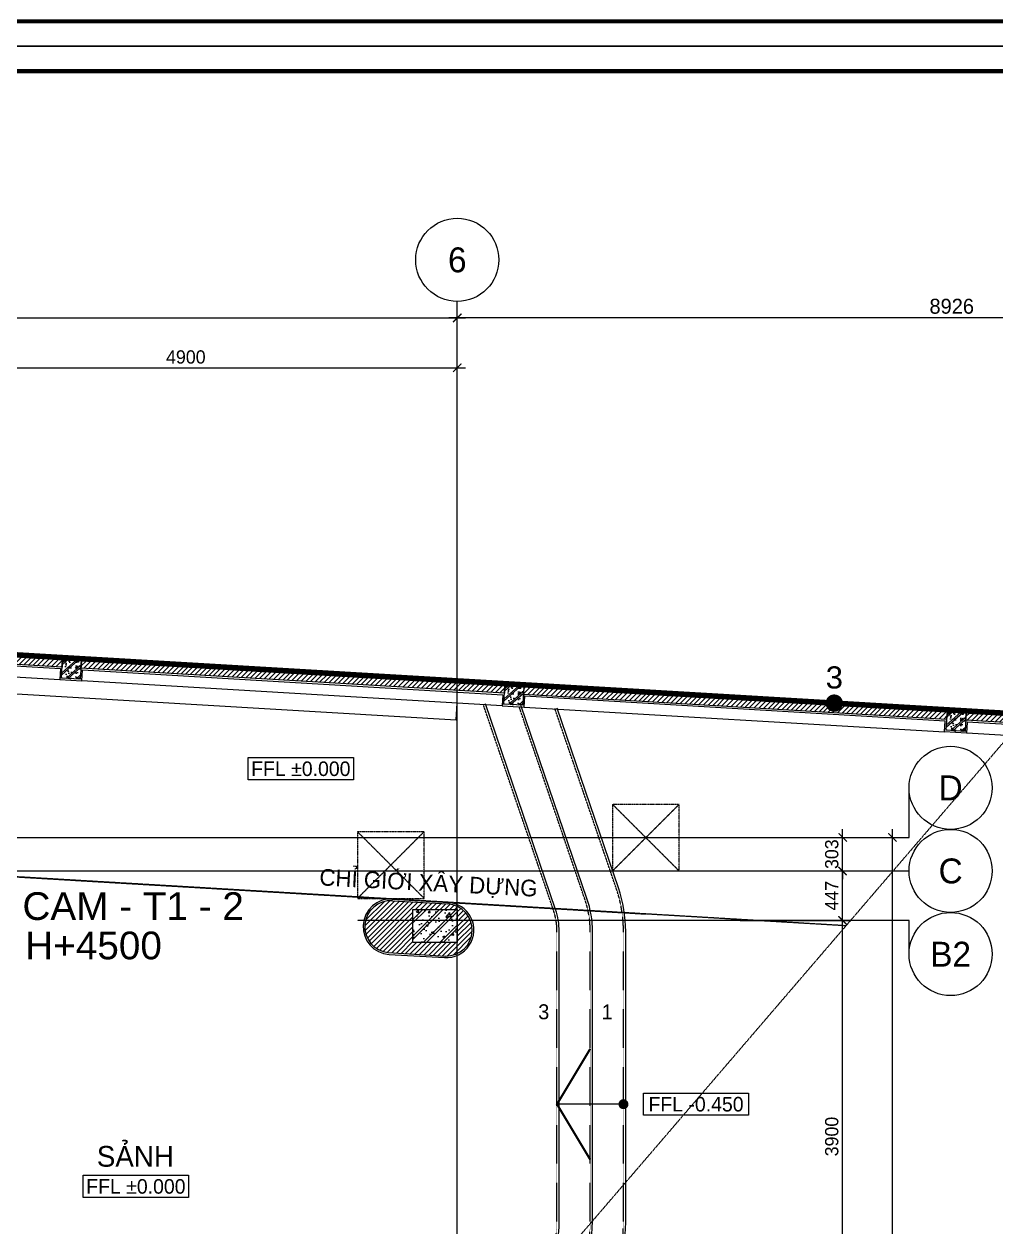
# Model space of a CAD drawing. Header units: inches. Extents: x 1721084 to 1854744, y 225101 to 488646.
# Drawn here: x 1792340 to 1801112, y 371945 to 382802 of the extents above; entities that cross this region are included whole.
import ezdxf
from ezdxf.enums import TextEntityAlignment as Align
from ezdxf.xclip import XClip

# ---------------------------------------------------------------- set-up
doc = ezdxf.new("R2010")
doc.units = ezdxf.units.IN
doc.header["$MEASUREMENT"] = 0
doc.header["$XCLIPFRAME"] = 0
doc.set_wipeout_variables(frame=1)
for name, pattern in [('X-PL-GF$0$X-GRID-T1$0$CENTER2', [1.125, 0.75, -0.125, 0.125, -0.125]), ('X-PL-GF$0$X-PL-GF$0$DASHDOTX2', [2, 1, -0.5, 0, -0.5]), ('X-PL-GF$0$X-PL-GF$0$DASHED', [0.75, 0.5, -0.25]), ('X-PL-GF$0$X-PL-GF$0$DASHEDX2', [1.5, 1, -0.5]), ('X-PL-GF$0$X-PL-GF$0$HIDDEN2', [0.1875, 0.125, -0.0625])]:
    doc.linetypes.add(name, pattern=pattern)
for name, color, linetype in [('A-ANNO-DIM 100', 252, 'Continuous'), ('TexPCC', 142, 'Continuous'), ('X-PL-GF$0$A-ANNO-NOTE-ENG', 250, 'Continuous'), ('X-PL-GF$0$X-GRID-T1$0$A-ANNO-DIM 75', 2, 'Continuous'), ('X-PL-GF$0$X-GRID-T1$0$A-GRID', 9, 'X-PL-GF$0$X-GRID-T1$0$CENTER2'), ('X-PL-GF$0$X-GRID-T1$0$A-GRID-SYMB', 5, 'Continuous'), ('X-PL-GF$0$X-PL-GF$0$A-ANNO-MARK', 250, 'Continuous'), ('X-PL-GF$0$X-PL-GF$0$A-ANNO-RNAM', 250, 'Continuous'), ('X-PL-GF$0$X-PL-GF$0$A-FLOR', 250, 'Continuous'), ('X-PL-GF$0$X-PL-GF$0$A-FLOR-ABOV', 250, 'X-PL-GF$0$X-PL-GF$0$HIDDEN2'), ('X-PL-GF$0$X-PL-GF$0$A-FLOR-COLS-CONC', 250, 'Continuous'), ('X-PL-GF$0$X-PL-GF$0$A-FLOR-PATT', 250, 'Continuous'), ('X-PL-GF$0$X-PL-GF$0$A-FLOR-STRS', 250, 'Continuous'), ('X-PL-GF$0$X-PL-GF$0$A-FLOR-STRS-NOTE', 250, 'Continuous'), ('X-PL-GF$0$X-PL-GF$0$A-FLOR-WALL', 250, 'Continuous'), ('X-PL-GF$0$X-PL-GF$0$A-FLOR-WALL-FNSH', 250, 'Continuous'), ('X-PL-GF$0$X-PL-GF$0$A-FLOR-WALL-PATT', 250, 'Continuous'), ('X-PL-GF$0$X-PL-GF$0$A-SECT-MED', 250, 'Continuous'), ('X-PL-GF$0$X-PL-GF$0$A-SECT-PATT', 250, 'Continuous'), ('X-PL-GF$0$X-PL-GF$0$A-XREF', 250, 'Continuous'), ('X-PL-GF$0$X-PL-GF$0$B-RanhHienTrang', 250, 'Continuous'), ('X-PL-GF$0$X-PL-GF$0$CGXD', 250, 'Continuous'), ('X-PL-GF$0$X-PL-GF$0$I-ANNO-LEVL-PLAN', 250, 'Continuous'), ('X-PL-GF$0$XREF2$0$A-FLOR-COLS-CONC', 250, 'Continuous'), ('X-PL-GF$0$XREF2$0$A-FLOR-PATT', 250, 'Continuous')]:
    doc.layers.add(name, color=color, linetype=linetype)
doc.layers.add('X-PL-GF$0$X-PL-GF$0$B-SoHieuDiem', color=250, linetype='Continuous', plot=False)
doc.layers.add('X-PL-GF$0$X-PL-GF$0$B-SoHieuDiem1', color=250, linetype='Continuous', plot=False)
doc.styles.add('ARIAL', font='arial.ttf')
doc.styles.add('X-PL-GF$0$HDUNGARC', font='vn_vni.shx')
doc.styles.add('X-PL-GF$0$X-GRID-T1$0$HDUNGARC', font='vn_vni.shx')
doc.styles.add('X-PL-GF$0$X-GRID-T1$0$SYMBTEXT', font='VAVON_.TTF')
doc.styles.add('X-PL-GF$0$X-PL-GF$0$HDUNGARC', font='vn_vni.shx')
doc.styles.add('X-PL-GF$0$X-PL-GF$0$SYMBTEXT', font='VAVON_.TTF')
doc.styles.add('X-PL-GF$0$X-PL-GF$0$VHELVEB', font='VHELVEB0.TTF')
doc.dimstyles.new('X-PL-GF$0$X-GRID-T1$0$DIM-75', dxfattribs={"dimscale": 75, "dimtxt": 1.6, "dimasz": 1, "dimexe": 1, "dimexo": 1, "dimgap": 0.5, "dimtad": 1, "dimdec": 0, "dimzin": 0, "dimdsep": 46, "dimtxsty": 'X-PL-GF$0$X-GRID-T1$0$HDUNGARC', "dimblk": 'X-PL-GF$0$X-GRID-T1$0$_ArchTick', "dimcen": 2, "dimdle": 1, "dimclrd": 256, "dimclre": 9, "dimclrt": 3, "dimadec": 0, "dimazin": 0, "dimtfac": 1, "dimtdec": 0, "dimtix": 1, "dimtmove": 2, "dimatfit": 2, "dimfxl": 1, "dimtolj": 1, "dimtzin": 0, "dimarcsym": 2})
doc.dimstyles.new('X-PL-GF$0$X-PL-GF$0$DIM-75', dxfattribs={"dimscale": 75, "dimtxt": 1.8, "dimasz": 1, "dimexe": 1, "dimexo": 1, "dimgap": 0.5, "dimtad": 1, "dimdec": 0, "dimzin": 0, "dimdsep": 46, "dimtxsty": 'X-PL-GF$0$X-PL-GF$0$HDUNGARC', "dimblk": 'X-PL-GF$0$X-PL-GF$0$_ArchTick', "dimcen": 2, "dimdle": 1, "dimclrd": 256, "dimclre": 9, "dimclrt": 3, "dimadec": 0, "dimazin": 0, "dimtfac": 1, "dimtdec": 0, "dimtix": 1, "dimtmove": 2, "dimatfit": 2, "dimfxl": 1, "dimtolj": 1, "dimtzin": 0, "dimarcsym": 2})
pattern_1 = [(45, (0, 0), (-22.09708691207961, 22.09708691207961), [])]

# ---------------------------------------------------------------- blocks, each defined once
blk = doc.blocks.new('X-PL-GF$0$XREF2')
at = {"layer": 'X-PL-GF$0$XREF2$0$A-FLOR-PATT'}
h = blk.add_hatch(dxfattribs=at)
h.set_pattern_fill('!BTCT', color=256, scale=25, pattern_type=2)
h.set_pattern_definition([(50, (0, 0), (179.3150456501883, -15.68803374564877), [18.75, -206.25]), (355, (0, 0), (-34.68783340325, 188.0480334250029), [15, -165]), (100.4514, (14.94292, -1.307334999999999), (144.6273454285054, 172.3598855152384), [15.9350475, -175.285528]), (46.18420000000002, (0, 50), (266.8102621564111, -41.37975358225452), [28.125, -309.375]), (96.6356, (22.23418625, 46.55167324999999), (233.6656763871758, 243.5294677251104), [23.902572, -262.92825]), (351.1842000000001, (0, 50), (233.6654862834068, 243.5296502313311), [22.5, -247.5]), (21, (25, 37.5), (149.2267630296154, -100.6547226663347), [18.75, -206.25]), (326, (25, 37.5), (60.82883298039543, 181.2875112617133), [15, -165]), (71.45140000000002, (37.43555825, 29.1120985), (210.0556571453725, 80.6326241774881), [15.9350475, -175.285528]), (37.50000000000001, (0, 0), (3.039963829322667, 83.22346345782788), [0, -163, 0, -167.5, 0, -165.625]), (7.499999999999999, (0, 0), (65.76738436053715, 98.60292797059006), [0, -95.5, 0, -159.25, 0, -63.125]), (327.5, (-55.75, 0), (133.4556090431022, -5.638717933594937), [0, -62.5, 0, -195, 0, -258.75]), (317.5, (-80.75000000000001, 0), (145.7965423355966, 25.02624558307943), [0, -81.25, 0, -129.5, 0, -183.75]), (45, (0, 0), (-75.13009550107068, 75.13009550107068), []), (45, (0, 30.625), (-75.13009550107068, 75.13009550107068), [])])
h.paths.add_polyline_path([(25200.00000005004, 10300.00000009313), (25200.00000005004, 10000.00000009313), (25600.00000005004, 10000.00000009313), (25600.00000005004, 10300.00000009313)])
at = {"layer": 'X-PL-GF$0$XREF2$0$A-FLOR-COLS-CONC'}
blk.add_lwpolyline([(25600.00000005004, 10000.00000009313), (25200.00000005004, 10000.00000009313), (25200.00000005004, 10300.00000009313), (25600.00000005004, 10300.00000009313)], close=True, dxfattribs=at)
blk = doc.blocks.new('X-PL-GF$0$X-GRID-T1$0$SYMB-GRID')
blk.add_circle((0, 0), 5)
at = {"color": 2, "style": 'X-PL-GF$0$X-GRID-T1$0$SYMBTEXT', "flags": 4}
blk.add_attdef('NUM', text='', height=3, dxfattribs=at).set_placement((0, 0), align=Align.MIDDLE)
blk = doc.blocks.new('X-PL-GF$0$X-GRID-T1$0$_ArchTick')
at = {"color": 0, "linetype": 'ByBlock', "const_width": 0.15}
blk.add_lwpolyline([(-0.5000000000000018, -0.4822552045807244), (0.5, 0.5177447954192829)], dxfattribs=at)
blk = doc.blocks.new('*D261')
at = {"layer": 'Defpoints', "color": 0, "transparency": 16777216}
for p in [(28077.78230564294, 10950.0000000002), (29527.78230564301, 10950.00000000021), (28077.78230564294, -999.9999999998512)]:
    blk.add_point(p, dxfattribs=at)
at = {"layer": 'X-PL-GF$0$X-GRID-T1$0$A-ANNO-DIM 75', "lineweight": -2, "transparency": 16777216}
blk.add_line((29527.78230564301, -1074.999999999851), (29527.78230564301, 11025.0000000002), dxfattribs=at)
at = {"layer": 'X-PL-GF$0$X-GRID-T1$0$A-ANNO-DIM 75', "color": 9, "lineweight": -2, "transparency": 16777216}
for p, q in [((28152.78230564294, 10950.0000000002), (29602.78230564302, 10950.00000000021)), ((28152.78230564294, -999.9999999998512), (29602.78230564302, -999.9999999998512))]:
    blk.add_line(p, q, dxfattribs=at)
at = {"layer": 'X-PL-GF$0$X-GRID-T1$0$A-ANNO-DIM 75', "lineweight": -2, "transparency": 16777216, "xscale": 75, "yscale": 75, "zscale": 75}
for p, rotation in [((29527.78230564301, 10950.00000000021), 90), ((29527.78230564301, -999.9999999998512), 270)]:
    blk.add_blockref('X-PL-GF$0$X-GRID-T1$0$_ArchTick', p, dxfattribs=dict(at, rotation=rotation))
at = {"layer": 'X-PL-GF$0$X-GRID-T1$0$A-ANNO-DIM 75', "color": 3, "transparency": 16777216, "insert": (29430.282305643, 4975.000000000168), "char_height": 120, "attachment_point": 5, "rotation": 90, "style": 'X-PL-GF$0$X-GRID-T1$0$HDUNGARC'}
blk.add_mtext('\\A1;11950', dxfattribs=at)
blk = doc.blocks.new('*D262')
at = {"layer": 'Defpoints', "color": 0, "transparency": 16777216}
for p in [(28077.78230564294, 10200.00000020539), (29077.78230564294, 10200.00000020539), (28077.78230564294, 6300.000000093785)]:
    blk.add_point(p, dxfattribs=at)
at = {"layer": 'X-PL-GF$0$X-GRID-T1$0$A-ANNO-DIM 75', "lineweight": -2, "transparency": 16777216}
blk.add_line((29077.78230564295, 6225.000000093785), (29077.78230564294, 10275.00000020539), dxfattribs=at)
at = {"layer": 'X-PL-GF$0$X-GRID-T1$0$A-ANNO-DIM 75', "color": 9, "lineweight": -2, "transparency": 16777216}
for p, q in [((28152.78230564294, 10200.00000020539), (29152.78230564294, 10200.00000020539)), ((28152.78230564294, 6300.000000093785), (29152.78230564295, 6300.000000093785))]:
    blk.add_line(p, q, dxfattribs=at)
at = {"layer": 'X-PL-GF$0$X-GRID-T1$0$A-ANNO-DIM 75', "lineweight": -2, "transparency": 16777216, "xscale": 75, "yscale": 75, "zscale": 75}
for p, rotation in [((29077.78230564294, 10200.00000020539), 90), ((29077.78230564295, 6300.000000093785), 270)]:
    blk.add_blockref('X-PL-GF$0$X-GRID-T1$0$_ArchTick', p, dxfattribs=dict(at, rotation=rotation))
at = {"layer": 'X-PL-GF$0$X-GRID-T1$0$A-ANNO-DIM 75', "color": 3, "transparency": 16777216, "insert": (28980.28230564294, 8250.00000014958), "char_height": 120, "attachment_point": 5, "rotation": 90, "style": 'X-PL-GF$0$X-GRID-T1$0$HDUNGARC'}
blk.add_mtext('\\A1;3900', dxfattribs=at)
blk = doc.blocks.new('*D272')
at = {"layer": 'Defpoints', "color": 0, "transparency": 16777216}
for p in [(25599.99999999993, 15188.19757388748), (20699.99999999995, 14738.19757388748), (25599.99999999993, 14738.19757388748)]:
    blk.add_point(p, dxfattribs=at)
at = {"layer": 'X-PL-GF$0$X-GRID-T1$0$A-ANNO-DIM 75', "color": 9, "lineweight": -2, "transparency": 16777216}
for p, q in [((20699.99999999995, 14813.19757388748), (20699.99999999995, 15263.19757388748)), ((25599.99999999993, 14813.19757388748), (25599.99999999993, 15263.19757388748))]:
    blk.add_line(p, q, dxfattribs=at)
at = {"layer": 'X-PL-GF$0$X-GRID-T1$0$A-ANNO-DIM 75', "lineweight": -2, "transparency": 16777216}
blk.add_line((20624.99999999996, 15188.19757388748), (25674.99999999994, 15188.19757388748), dxfattribs=at)
at = {"layer": 'X-PL-GF$0$X-GRID-T1$0$A-ANNO-DIM 75', "lineweight": -2, "transparency": 16777216, "xscale": 75, "yscale": 75, "zscale": 75, "rotation": 180}
blk.add_blockref('X-PL-GF$0$X-GRID-T1$0$_ArchTick', (20699.99999999995, 15188.19757388748), dxfattribs=at)
at = {"layer": 'X-PL-GF$0$X-GRID-T1$0$A-ANNO-DIM 75', "lineweight": -2, "transparency": 16777216, "xscale": 75, "yscale": 75, "zscale": 75}
blk.add_blockref('X-PL-GF$0$X-GRID-T1$0$_ArchTick', (25599.99999999993, 15188.19757388748), dxfattribs=at)
at = {"layer": 'X-PL-GF$0$X-GRID-T1$0$A-ANNO-DIM 75', "color": 3, "transparency": 16777216, "insert": (23149.99999999994, 15285.69757388748), "char_height": 120, "attachment_point": 5, "style": 'X-PL-GF$0$X-GRID-T1$0$HDUNGARC'}
blk.add_mtext('\\A1;4900', dxfattribs=at)
blk = doc.blocks.new('*D273')
at = {"layer": 'Defpoints', "color": 0, "transparency": 16777216}
for p in [(25599.99999999993, 15638.19757388748), (5.2847e-12, 14738.19757388748), (25599.99999999993, 14738.19757388748)]:
    blk.add_point(p, dxfattribs=at)
at = {"layer": 'X-PL-GF$0$X-GRID-T1$0$A-ANNO-DIM 75', "lineweight": -2, "transparency": 16777216}
blk.add_line((-74.99999999999466, 15638.19757388748), (25674.99999999994, 15638.19757388748), dxfattribs=at)
at = {"layer": 'X-PL-GF$0$X-GRID-T1$0$A-ANNO-DIM 75', "color": 9, "lineweight": -2, "transparency": 16777216}
for p, q in [((5.2893e-12, 14813.19757388748), (5.3444e-12, 15713.19757388748)), ((25599.99999999993, 14813.19757388748), (25599.99999999993, 15713.19757388748))]:
    blk.add_line(p, q, dxfattribs=at)
at = {"layer": 'X-PL-GF$0$X-GRID-T1$0$A-ANNO-DIM 75', "lineweight": -2, "transparency": 16777216, "xscale": 75, "yscale": 75, "zscale": 75, "rotation": 180}
blk.add_blockref('X-PL-GF$0$X-GRID-T1$0$_ArchTick', (5.3398e-12, 15638.19757388748), dxfattribs=at)
at = {"layer": 'X-PL-GF$0$X-GRID-T1$0$A-ANNO-DIM 75', "lineweight": -2, "transparency": 16777216, "xscale": 75, "yscale": 75, "zscale": 75}
blk.add_blockref('X-PL-GF$0$X-GRID-T1$0$_ArchTick', (25599.99999999993, 15638.19757388748), dxfattribs=at)
at = {"layer": 'X-PL-GF$0$X-GRID-T1$0$A-ANNO-DIM 75', "color": 3, "transparency": 16777216, "insert": (12799.99999999997, 15735.69757388748), "char_height": 120, "attachment_point": 5, "style": 'X-PL-GF$0$X-GRID-T1$0$HDUNGARC'}
blk.add_mtext('\\A1;25600', dxfattribs=at)
blk = doc.blocks.new('*D281')
at = {"layer": 'Defpoints', "color": 0, "transparency": 16777216}
for p in [(28077.78230564294, 10647.46210714365), (29077.78230564297, 10647.46210714365), (28077.78230564294, 10200.00000020539)]:
    blk.add_point(p, dxfattribs=at)
at = {"layer": 'X-PL-GF$0$X-GRID-T1$0$A-ANNO-DIM 75', "color": 9, "lineweight": -2, "transparency": 16777216}
for p, q in [((28152.78230564294, 10647.46210714365), (29152.78230564297, 10647.46210714365)), ((28152.78230564294, 10200.00000020539), (29152.78230564297, 10200.00000020539))]:
    blk.add_line(p, q, dxfattribs=at)
at = {"layer": 'X-PL-GF$0$X-GRID-T1$0$A-ANNO-DIM 75', "lineweight": -2, "transparency": 16777216}
blk.add_line((29077.78230564297, 10125.00000020539), (29077.78230564297, 10722.46210714365), dxfattribs=at)
at = {"layer": 'X-PL-GF$0$X-GRID-T1$0$A-ANNO-DIM 75', "lineweight": -2, "transparency": 16777216, "xscale": 75, "yscale": 75, "zscale": 75}
for p, rotation in [((29077.78230564297, 10647.46210714365), 90), ((29077.78230564297, 10200.00000020539), 270)]:
    blk.add_blockref('X-PL-GF$0$X-GRID-T1$0$_ArchTick', p, dxfattribs=dict(at, rotation=rotation))
at = {"layer": 'X-PL-GF$0$X-GRID-T1$0$A-ANNO-DIM 75', "color": 3, "transparency": 16777216, "insert": (28980.28230564296, 10423.73105367451), "char_height": 120, "attachment_point": 5, "rotation": 90, "style": 'X-PL-GF$0$X-GRID-T1$0$HDUNGARC'}
blk.add_mtext('\\A1;447', dxfattribs=at)
blk = doc.blocks.new('*D275')
at = {"layer": 'Defpoints', "color": 0, "transparency": 16777216}
for p in [(28077.78230564294, 10950.00000000021), (29077.78230564294, 10950.00000000021), (28077.78230564294, 10647.46210714365)]:
    blk.add_point(p, dxfattribs=at)
at = {"layer": 'X-PL-GF$0$X-GRID-T1$0$A-ANNO-DIM 75', "lineweight": -2, "transparency": 16777216}
for p, q in [((29077.78230564294, 10950.00000000021), (29077.78230564294, 11025.00000000021)), ((29077.78230564294, 10647.46210714365), (29077.78230564294, 10950.00000000021)), ((29077.78230564294, 10647.46210714365), (29077.78230564294, 10572.46210714365))]:
    blk.add_line(p, q, dxfattribs=at)
at = {"layer": 'X-PL-GF$0$X-GRID-T1$0$A-ANNO-DIM 75', "color": 9, "lineweight": -2, "transparency": 16777216}
for p, q in [((28152.78230564294, 10950.00000000021), (29152.78230564294, 10950.00000000021)), ((28152.78230564294, 10647.46210714365), (29152.78230564294, 10647.46210714365))]:
    blk.add_line(p, q, dxfattribs=at)
at = {"layer": 'X-PL-GF$0$X-GRID-T1$0$A-ANNO-DIM 75', "lineweight": -2, "transparency": 16777216, "xscale": 75, "yscale": 75, "zscale": 75}
for p, rotation in [((29077.78230564294, 10950.00000000021), 270), ((29077.78230564294, 10647.46210714365), 90)]:
    blk.add_blockref('X-PL-GF$0$X-GRID-T1$0$_ArchTick', p, dxfattribs=dict(at, rotation=rotation))
at = {"layer": 'X-PL-GF$0$X-GRID-T1$0$A-ANNO-DIM 75', "color": 3, "transparency": 16777216, "insert": (28980.28230564294, 10798.73105357192), "char_height": 120, "attachment_point": 5, "rotation": 90, "style": 'X-PL-GF$0$X-GRID-T1$0$HDUNGARC'}
blk.add_mtext('\\A1;303', dxfattribs=at)
blk = doc.blocks.new('X-PL-GF$0$X-PL-GF$0$RANH DAT')
at = {"color": 20, "linetype": 'X-PL-GF$0$X-PL-GF$0$DASHDOTX2', "ltscale": 4, "const_width": 50}
blk.add_lwpolyline([(-11627.29456309721, -102.3376698006832), (-11627.29456309721, -102.3376698006832), (-2.910383e-10, 1.164153e-10), (992.3107898987656, 14373.5282487044), (-5110.730678946215, 14733.68764396724), (-10633.96828031746, 15059.63101499682), (-41580.12939057983, 16885.85990410079), (-41827.60296804322, -102.3376699942382), (-17866.78343735436, -102.337669765111), (-11627.29456321617, -102.3376697921485)], dxfattribs=at)
at = {"layer": 'X-PL-GF$0$X-PL-GF$0$B-SoHieuDiem1', "const_width": 78.39999999999998}
blk.add_lwpolyline([(-10673.06734393495, 15062.44228224666, 1), (-10594.86921669998, 15056.81974774697, 1)], format="xyb", close=True, dxfattribs=at)
at = {"layer": 'X-PL-GF$0$X-PL-GF$0$B-SoHieuDiem', "style": 'X-PL-GF$0$X-PL-GF$0$VHELVEB'}
blk.add_text('3', height=200, dxfattribs=at).set_placement((-10710.89025359418, 15191.55724916186))
blk = doc.blocks.new('X-PL-GF$0$X-PL-GF$0$IDEN-ELEV-PLAN')
blk.add_wipeout([(-6.333333333333286, -1.3333333333339823), (-6.333333333333286, 1.333333333332675), (6.333333333333385, 1.3333333333336412), (6.333333333333385, -1.3333333333330302)])
blk.add_lwpolyline([(-6.333333333333285, -1.333333333333981), (-6.333333333333285, 1.333333333332682), (6.33333333333337, 1.333333333333668), (6.33333333333337, -1.333333333333014)], close=True)
at = {"color": 2, "style": 'X-PL-GF$0$X-PL-GF$0$SYMBTEXT'}
blk.add_attdef('EL0.000', text='', height=1.999999999999999, dxfattribs=at).set_placement((2.84e-14, -1.066e-13), align=Align.MIDDLE)
blk = doc.blocks.new('X-PL-GF$0$X-PL-GF$0$_ArchTick')
at = {"color": 0, "linetype": 'ByBlock', "const_width": 0.15}
blk.add_lwpolyline([(-0.5000000000000018, -0.4822552045807244), (0.5, 0.5177447954192829)], dxfattribs=at)
blk = doc.blocks.new('*D696')
at = {"layer": 'Defpoints', "color": 0, "transparency": 16777216}
for p in [(25599.99999999993, 15638.19757388748), (25599.99999999993, 13988.19757388748), (34525.59572899737, 13988.19757388748)]:
    blk.add_point(p, dxfattribs=at)
at = {"layer": 'X-PL-GF$0$X-PL-GF$0$A-ANNO-MARK', "lineweight": -2, "transparency": 16777216}
blk.add_line((34600.59572899737, 15638.19757388748), (25524.99999999993, 15638.19757388748), dxfattribs=at)
at = {"layer": 'X-PL-GF$0$X-PL-GF$0$A-ANNO-MARK', "color": 9, "lineweight": -2, "transparency": 16777216}
for p, q in [((25599.99999999993, 14063.19757388748), (25599.99999999993, 15713.19757388748)), ((34525.59572899737, 14063.19757388748), (34525.59572899737, 15713.19757388748))]:
    blk.add_line(p, q, dxfattribs=at)
at = {"layer": 'X-PL-GF$0$X-PL-GF$0$A-ANNO-MARK', "lineweight": -2, "transparency": 16777216, "xscale": 75, "yscale": 75, "zscale": 75, "rotation": 180}
blk.add_blockref('X-PL-GF$0$X-PL-GF$0$_ArchTick', (25599.99999999993, 15638.19757388748), dxfattribs=at)
at = {"layer": 'X-PL-GF$0$X-PL-GF$0$A-ANNO-MARK', "lineweight": -2, "transparency": 16777216, "xscale": 75, "yscale": 75, "zscale": 75}
blk.add_blockref('X-PL-GF$0$X-PL-GF$0$_ArchTick', (34525.59572899737, 15638.19757388748), dxfattribs=at)
at = {"layer": 'X-PL-GF$0$X-PL-GF$0$A-ANNO-MARK', "color": 3, "transparency": 16777216, "insert": (30062.79786449865, 15743.19757388748), "char_height": 135, "attachment_point": 5, "style": 'X-PL-GF$0$X-PL-GF$0$HDUNGARC'}
blk.add_mtext('\\A1;8926', dxfattribs=at)
blk = doc.blocks.new('X-PL-GF$0$X-PL-GF$0$lo tham')
at = {"color": 0, "linetype": 'ByBlock', "ltscale": 5}
blk.add_lwpolyline([(-300, 300), (-300, -300), (300, -300), (300, 300)], close=True, dxfattribs=at)
for points in [[(-300, 300), (300, -300)], [(300, 300), (-300, -300)]]:
    blk.add_lwpolyline(points, dxfattribs=at)
blk = doc.blocks.new('I.A.M TITLEBLOCK - A2 -H')
at = {"const_width": 0.5}
blk.add_lwpolyline([(5, 2.999999999999972), (591.9999999999998, 2.999999999999886), (589.9999999999998, 417), (5, 417.0000000000002)], close=True, dxfattribs=at)
at = {"layer": 'Defpoints'}
blk.add_lwpolyline([(0, 420), (593.9999999999998, 420), (593.9999999999998, 0), (0, 0)], close=True, dxfattribs=at)
blk = doc.blocks.new('X-PL-GF$0$X-GRID-T1')
at = {"layer": 'X-PL-GF$0$X-GRID-T1$0$A-GRID', "ltscale": 8}
blk.add_line((25599.99999999996, -4800.000000207383), (25599.99999999993, 15788.19757388745), dxfattribs=at)
for points in [[(4.5541e-12, 11870.00821583272), (27299.99999999995, 10258.95059563551)], [(9937.806354413664, 10950.00000000012), (9937.806354413664, 10950.00000000012), (29677.78230564007, 10950.00000000021), (29677.78230564663, 11397.46210717754)], [(19500.00000000011, 10647.46210714397), (29677.78230561268, 10647.4621071436)], [(29677.78230561269, 9897.462107143587), (29677.78230561268, 10200.00000020542), (24700.00000005009, 10200.00000020529)]]:
    blk.add_lwpolyline(points, dxfattribs=at)
at = {"layer": 'X-PL-GF$0$X-GRID-T1$0$A-GRID-SYMB'}
ref = blk.add_blockref('X-PL-GF$0$X-GRID-T1$0$SYMB-GRID', (25599.99999999993, 16163.19757388746), dxfattribs=dict(at, xscale=75, yscale=75, zscale=75))
ref.add_attrib('NUM', '6', dxfattribs={"layer": '0', "color": 2, "height": 224.9999999999999, "style": 'X-PL-GF$0$X-GRID-T1$0$SYMBTEXT'}).set_placement((25599.99999999993, 16163.19757388746), align=Align.MIDDLE)
ref = blk.add_blockref('X-PL-GF$0$X-GRID-T1$0$SYMB-GRID', (30052.78230564663, 11397.4621071436), dxfattribs=dict(at, xscale=75, yscale=75, zscale=75))
ref.add_attrib('NUM', 'D', dxfattribs={"layer": '0', "color": 2, "height": 224.9999999999999, "style": 'X-PL-GF$0$X-GRID-T1$0$SYMBTEXT'}).set_placement((30052.78230564663, 11397.4621071436), align=Align.MIDDLE)
ref = blk.add_blockref('X-PL-GF$0$X-GRID-T1$0$SYMB-GRID', (30052.78230561269, 10647.4621071436), dxfattribs=dict(at, xscale=75, yscale=75, zscale=75))
ref.add_attrib('NUM', 'C', dxfattribs={"layer": '0', "color": 2, "height": 224.9999999999999, "style": 'X-PL-GF$0$X-GRID-T1$0$SYMBTEXT'}).set_placement((30052.78230561269, 10647.4621071436), align=Align.MIDDLE)
ref = blk.add_blockref('X-PL-GF$0$X-GRID-T1$0$SYMB-GRID', (30052.78230561269, 9897.4621071436), dxfattribs=dict(at, xscale=75, yscale=75, zscale=75))
ref.add_attrib('NUM', 'B2', dxfattribs={"layer": '0', "color": 2, "height": 224.9999999999999, "style": 'X-PL-GF$0$X-GRID-T1$0$SYMBTEXT'}).set_placement((30052.78230561269, 9897.4621071436), align=Align.MIDDLE)
at = {"layer": 'X-PL-GF$0$X-GRID-T1$0$A-ANNO-DIM 75'}
for base, p1, picture, middle in [((25599.99999999993, 15638.19757388748), (5.2847e-12, 14738.19757388748), '*D273', (12799.99999999997, 15735.69757388748)), ((25599.99999999993, 15188.19757388748), (20699.99999999995, 14738.19757388748), '*D272', (23149.99999999994, 15285.69757388748))]:
    dim = blk.add_linear_dim(base=base, p1=p1, p2=(25599.99999999993, 14738.19757388748), dimstyle='X-PL-GF$0$X-GRID-T1$0$DIM-75', dxfattribs=at)
    dim.commit()
    dim.dimension.update_dxf_attribs({"geometry": picture, "text_midpoint": middle})
for base, p1, p2, picture, middle in [((29527.78230564301, 10950.00000000021), (28077.78230564293, -999.9999999998507), (28077.78230564293, 10950.0000000002), '*D261', (29430.282305643, 4975.000000000168)), ((29077.78230564294, 10950.00000000021), (28077.78230564293, 10647.46210714365), (28077.78230564293, 10950.0000000002), '*D275', (28980.28230564294, 10798.73105357192)), ((29077.78230564297, 10647.46210714365), (28077.78230564293, 10200.00000020539), (28077.78230564293, 10647.46210714365), '*D281', (28980.28230564296, 10423.73105367451)), ((29077.78230564294, 10200.00000020539), (28077.78230564293, 6300.000000093779), (28077.78230564293, 10200.00000020539), '*D262', (28980.28230564294, 8250.00000014958))]:
    dim = blk.add_linear_dim(base=base, p1=p1, p2=p2, angle=90, dimstyle='X-PL-GF$0$X-GRID-T1$0$DIM-75', dxfattribs=at)
    dim.commit()
    dim.dimension.update_dxf_attribs({"geometry": picture, "text_midpoint": middle})
blk = doc.blocks.new('X-PL-GF')
at = {"layer": 'X-PL-GF$0$X-PL-GF$0$A-FLOR-PATT'}
h = blk.add_hatch(dxfattribs=at)
h.set_pattern_fill('ANSI31', color=250, scale=250)
h.set_pattern_definition(pattern_1)
h.paths.add_polyline_path([(22038.51540529888, 12557.90053305136), (22034.3916626449, 12488.02210471814), (18210.19640439966, 12713.69972053781), (18214.32014705371, 12783.57814887233)])
h = blk.add_hatch(dxfattribs=at)
h.set_pattern_fill('ANSI31', color=250, scale=250)
h.set_pattern_definition(pattern_1)
h.paths.add_polyline_path([(22206.52622967192, 12547.98569353188), (22202.40248701793, 12478.10726519865), (26026.59774526297, 12252.42964937554), (26030.72148791703, 12322.30807771006)])
h = blk.add_hatch(dxfattribs=at)
h.set_pattern_fill('ANSI31', color=250, scale=250)
h.set_pattern_definition(pattern_1)
h.paths.add_polyline_path([(30024.62150068925, 12086.61565830053), (30020.49775803528, 12016.7372299673), (26196.30249979004, 12242.41484578709), (26200.4262424441, 12312.29327412161)])
h = blk.add_hatch(dxfattribs=at)
h.set_pattern_fill('ANSI31', color=250, scale=250)
h.set_pattern_definition(pattern_1)
h.paths.add_polyline_path([(30192.63232506228, 12076.70081878099), (30188.50858240825, 12006.82239044777), (34176.13259219752, 11771.5003374236), (34180.25633485192, 11841.37876576414)])
at = {"layer": 'X-PL-GF$0$X-PL-GF$0$A-FLOR-WALL-PATT'}
h = blk.add_hatch(dxfattribs=at)
h.set_pattern_fill('ANSI31', color=250, scale=250)
h.set_pattern_definition(pattern_1)
h.paths.add_polyline_path([(25513.7340841111, 10349.33758814749), (25013.95594043849, 10378.83103092517, 0.9790141554904876), (24976.31622060243, 9910.234580167362), (25496.50527269146, 9879.53662701434, 0.9779561909087492)])
h.paths.add_polyline_path([(25200.00000005004, 10300.00000009313), (25600.00000005004, 10300.00000009313), (25600.00000005004, 10000.00000009313), (25200.00000005004, 10000.00000009313)], flags=16)
at = {"layer": 'X-PL-GF$0$X-PL-GF$0$A-SECT-PATT'}
h = blk.add_hatch(dxfattribs=at)
h.set_pattern_fill('!BTCT', color=256, scale=15, pattern_type=2)
h.set_pattern_definition([(46.6227153366352, (22022.74203313576, 12373.50951311432), (106.8476584532461, -15.73460780631686), [11.25, -123.75]), (351.6227153366352, (22022.74203313576, 12373.50951311432), (-14.12973929233931, 113.85895478868), [8.999999999999988, -98.99999999999993]), (97.07411533663515, (22031.646004432, 12372.19829649985), (92.71799489577957, 98.12427389537321), [9.56102849999999, -105.1713167999999]), (42.80691533663514, (22024.50935141607, 12403.45741097203), (158.3455056701863, -34.21550574685858), [16.875, -185.625]), (93.25831533663514, (22037.70480837333, 12400.6061105501), (148.5637977880467, 137.604680068285), [14.3415432, -157.7569499999999]), (347.8069153366351, (22024.50935141607, 12403.45741097203), (148.5636903748132, 137.6047961013154), [13.5, -148.5]), (17.62271533663523, (22039.04147077485, 12395.08677736745), (85.8227785096028, -65.56257079044269), [11.25, -123.75]), (322.6227153366354, (22039.04147077485, 12395.08677736745), (42.84176819092293, 106.4335192329718), [9, -99]), (68.0741153366352, (22046.19336550726, 12389.62322523177), (128.6645775064622, 40.87084780221247), [9.5610285, -105.1713168]), (34.12271533663517, (22022.74203313576, 12373.50951311432), (4.762457491434027, 49.73990398706337), [0, -97.8, 0, -100.5, 0, -99.375]), (4.122715336635192, (22022.74203313576, 12373.50951311432), (42.87715332586436, 56.73437029411992), [0, -57.3, 0, -95.55, 0, -37.875]), (324.1227153366352, (21989.35012702441, 12375.48007299687), (79.73499077760532, -8.094525723919485), [0, -37.5, 0, -117, 0, -155.25]), (314.1227153366352, (21974.37617809555, 12376.36373213702), (88.21058598361807, 9.836291040159283), [0, -48.75, 0, -77.69999999999997, 0, -110.25]), (41.62271533663511, (22022.74203313576, 12373.50951311432), (-42.34419269851279, 47.6553443457417), []), (41.62271533663511, (22023.82451558245, 12391.85260055217), (-42.34419269851279, 47.6553443457417), [])])
h.paths.add_polyline_path([(22037.66844022204, 12557.95051508849), (22027.6536366336, 12388.24576056144), (22112.50601389712, 12383.23835876723), (22122.52081748557, 12552.94311329427)])
h.paths.add_polyline_path([(22197.35839116064, 12378.230956973), (22207.37319474908, 12547.93571150005), (22122.52081748557, 12552.94311329427), (22112.50601389712, 12383.23835876723)])
h = blk.add_hatch(dxfattribs=at)
h.set_pattern_fill('!BTCT', color=256, scale=15, pattern_type=2)
h.set_pattern_definition([(46.6227153366352, (26015.79508083096, 12137.86707573922), (106.8476584532461, -15.73460780631686), [11.25, -123.75]), (351.6227153366352, (26015.79508083096, 12137.86707573922), (-14.12973929233931, 113.85895478868), [8.999999999999988, -98.99999999999993]), (97.07411533663515, (26024.6990521272, 12136.55585912476), (92.71799489577957, 98.12427389537321), [9.561028499999988, -105.1713167999999]), (42.80691533663514, (26017.56239911127, 12167.81497359693), (158.3455056701863, -34.21550574685858), [16.875, -185.625]), (93.25831533663514, (26030.75785606852, 12164.963673175), (148.5637977880467, 137.604680068285), [14.3415432, -157.7569499999999]), (347.8069153366351, (26017.56239911127, 12167.81497359693), (148.5636903748132, 137.6047961013154), [13.5, -148.5]), (17.62271533663523, (26032.09451847005, 12159.44433999235), (85.8227785096028, -65.56257079044269), [11.25, -123.75]), (322.6227153366354, (26032.09451847005, 12159.44433999235), (42.84176819092293, 106.4335192329718), [9, -99]), (68.0741153366352, (26039.24641320246, 12153.98078785667), (128.6645775064622, 40.87084780221247), [9.5610285, -105.1713168]), (34.12271533663517, (26015.79508083096, 12137.86707573922), (4.762457491434027, 49.73990398706337), [0, -97.8, 0, -100.5, 0, -99.375]), (4.122715336635192, (26015.79508083096, 12137.86707573922), (42.87715332586436, 56.73437029411992), [0, -57.3, 0, -95.55, 0, -37.875]), (324.1227153366352, (25982.40317471961, 12139.83763562177), (79.73499077760532, -8.094525723919485), [0, -37.5, 0, -117, 0, -155.25]), (314.1227153366352, (25967.42922579075, 12140.72129476192), (88.21058598361807, 9.836291040159283), [0, -48.75, 0, -77.69999999999997, 0, -110.25]), (41.62271533663511, (26015.79508083096, 12137.86707573922), (-42.34419269851279, 47.6553443457417), []), (41.62271533663511, (26016.87756327765, 12156.21016317707), (-42.34419269851279, 47.6553443457417), [])])
h.paths.add_polyline_path([(26030.72148791724, 12322.3080777134), (26020.7066843288, 12152.60332318635), (26105.55906159232, 12147.59592139213), (26115.57386518077, 12317.30067591918)])
h.paths.add_polyline_path([(26190.41143885584, 12142.5885195979), (26200.42624244428, 12312.29327412495), (26115.57386518077, 12317.30067591918), (26105.55906159232, 12147.59592139213)])
h = blk.add_hatch(dxfattribs=at)
h.set_pattern_fill('!BTCT', color=256, scale=15, pattern_type=2)
h.set_pattern_definition([(46.6227153366352, (30008.84812852616, 11902.22463836412), (106.8476584532461, -15.73460780631686), [11.25, -123.75]), (351.6227153366352, (30008.84812852616, 11902.22463836412), (-14.12973929233931, 113.85895478868), [8.999999999999984, -98.99999999999987]), (97.07411533663515, (30017.7520998224, 11900.91342174965), (92.71799489577957, 98.12427389537321), [9.561028499999987, -105.1713167999999]), (42.80691533663514, (30010.61544680648, 11932.17253622184), (158.3455056701863, -34.21550574685858), [16.875, -185.625]), (93.25831533663508, (30023.81090376373, 11929.32123579991), (148.5637977880467, 137.604680068285), [14.3415432, -157.7569499999999]), (347.8069153366351, (30010.61544680648, 11932.17253622184), (148.5636903748132, 137.6047961013154), [13.5, -148.5]), (17.62271533663523, (30025.14756616525, 11923.80190261725), (85.8227785096028, -65.56257079044269), [11.25, -123.75]), (322.6227153366354, (30025.14756616525, 11923.80190261725), (42.84176819092293, 106.4335192329718), [9, -99]), (68.0741153366352, (30032.29946089766, 11918.33835048158), (128.6645775064622, 40.87084780221247), [9.5610285, -105.1713168]), (34.12271533663517, (30008.84812852616, 11902.22463836412), (4.762457491434027, 49.73990398706337), [0, -97.8, 0, -100.5, 0, -99.375]), (4.122715336635192, (30008.84812852616, 11902.22463836412), (42.87715332586436, 56.73437029411992), [0, -57.3, 0, -95.55, 0, -37.875]), (324.1227153366352, (29975.45622241482, 11904.19519824667), (79.73499077760532, -8.094525723919485), [0, -37.5, 0, -117, 0, -155.25]), (314.1227153366352, (29960.48227348595, 11905.07885738683), (88.21058598361807, 9.836291040159283), [0, -48.75, 0, -77.69999999999997, 0, -110.25]), (41.62271533663511, (30008.84812852616, 11902.22463836412), (-42.34419269851279, 47.6553443457417), []), (41.62271533663511, (30009.93061097285, 11920.56772580198), (-42.34419269851279, 47.6553443457417), [])])
h.paths.add_polyline_path([(30023.77453561244, 12086.6656403383), (30013.759732024, 11916.96088581125), (30098.61210928752, 11911.95348401703), (30108.62691287597, 12081.65823854408)])
h.paths.add_polyline_path([(30183.46448655103, 11906.94608222281), (30193.47929013949, 12076.65083674986), (30108.62691287597, 12081.65823854408), (30098.61210928752, 11911.95348401703)])
at = {"layer": 'X-PL-GF$0$X-PL-GF$0$A-FLOR'}
blk.add_lwpolyline([(20700.00000000014, 1779.999999989198), (22167.16404060381, 1779.999999989198, 0.2187149521467666), (23107.93733683434, 2212.197050564302), (26729.07479023626, 6429.40054129905, 0.1792587203302397), (27119.99999999994, 7484.756007483595), (27119.99999999994, 10100.42031826138, 0.0824193682649489), (27054.59242513952, 10494.52224899797), (26500.8465289316, 12116.82035857288)], format="xyb", dxfattribs=at)
at = {"layer": 'X-PL-GF$0$X-PL-GF$0$A-FLOR', "color": 8, "linetype": 'X-PL-GF$0$X-PL-GF$0$DASHEDX2'}
blk.add_lwpolyline([(20700.00000000014, 1799.999999989198), (22167.16404060381, 1799.999999989198, 0.2187149521467668), (23092.76357399191, 2225.226130393737), (26713.90102739382, 6442.429621128484, 0.17925872033024), (27099.99999999994, 7484.756007483594), (27099.99999999994, 10100.42031826138, 0.0824193682649488), (27035.66468046509, 10488.06156160884), (26481.91878425718, 12110.35967118375)], format="xyb", dxfattribs=at)
at = {"layer": 'X-PL-GF$0$X-PL-GF$0$A-FLOR-COLS-CONC'}
for points in [[(22037.66844022204, 12557.9505150885), (22207.37319474908, 12547.93571150006), (22197.35839116064, 12378.230956973), (22027.6536366336, 12388.24576056145)], [(26030.72148791724, 12322.3080777134), (26200.42624244428, 12312.29327412496), (26190.41143885584, 12142.5885195979), (26020.7066843288, 12152.60332318635)], [(30023.77453561244, 12086.6656403383), (30193.47929013949, 12076.65083674986), (30183.46448655103, 11906.94608222281), (30013.759732024, 11916.96088581126)]]:
    blk.add_lwpolyline(points, close=True, dxfattribs=at)
at = {"layer": 'X-PL-GF$0$X-PL-GF$0$A-FLOR-STRS'}
blk.add_lwpolyline([(200.0000000001453, 13511.07619921633), (25591.16340859837, 12012.66494298576), (25599.99999999994, 12162.40443227433)], dxfattribs=at)
at = {"layer": 'X-PL-GF$0$X-PL-GF$0$A-FLOR-STRS-NOTE', "color": 174, "ltscale": 400, "const_width": 20}
blk.add_lwpolyline([(26799.99999999994, 8042.058193606114), (26499.99999999994, 8542.058193606115), (26799.99999999994, 9042.058193606115)], dxfattribs=at)
at = {"layer": 'X-PL-GF$0$X-PL-GF$0$A-FLOR-STRS-NOTE', "color": 174, "const_width": 45}
blk.add_lwpolyline([(27077.50000000054, 8542.058269708454, -1), (27122.49999999932, 8542.05811750378, -1)], format="xyb", close=True, dxfattribs=at)
at = {"layer": 'X-PL-GF$0$X-PL-GF$0$A-FLOR-STRS-NOTE', "color": 174, "ltscale": 400}
blk.add_lwpolyline([(27099.99999999994, 8542.058193606115), (26499.99999999994, 8542.058193606115)], dxfattribs=at)
at = {"layer": 'X-PL-GF$0$X-PL-GF$0$A-FLOR-WALL'}
for points in [[(18210.19640439983, 12713.6997205406), (18214.32014705386, 12783.57814887487), (22037.66844022201, 12557.9505150881), (22033.54469756797, 12488.07208675384)], [(22203.24945209502, 12478.05728316551), (22207.37319474906, 12547.93571149968), (26030.72148791721, 12322.30807771292), (26026.59774526317, 12252.42964937874)], [(30019.65079295837, 12016.78721200361), (30023.77453561241, 12086.66564033774), (26200.42624244425, 12312.29327412447), (26196.30249979022, 12242.41484579033)], [(30189.35554748542, 12006.77240841523), (30193.47929013945, 12076.6508367493), (34180.25633485193, 11841.37876576414), (34176.13259219789, 11771.50033743007)]]:
    blk.add_lwpolyline(points, close=True, dxfattribs=at)
for points in [[(25013.95594043849, 10378.83103092517), (25513.7340841111, 10349.33758814749)], [(24976.31622060243, 9910.234580167362), (25496.50527269146, 9879.53662701434)]]:
    blk.add_lwpolyline(points, dxfattribs=at)
for centre, radius, start, end in [((25000.105725715, 10144.13362187233), 235.105725715057, 86.62271700611555, 264.1925064892266), ((25499.88321805892, 10114.62914207043), 235.116781941024, 269.1767977160941, 86.62271700611608)]:
    blk.add_arc(centre, radius, start, end, dxfattribs=at)
at = {"layer": 'X-PL-GF$0$X-PL-GF$0$A-FLOR-WALL-FNSH'}
for points in [[(18224.28669418852, 12697.84211247159), (22017.68708949896, 12473.98179696524), (22011.79602856459, 12374.15547077275), (22211.44868094934, 12362.37334890399), (22217.33974188373, 12462.19967509649), (26010.74013719417, 12238.33935959014), (26004.84907625979, 12138.51303339765), (26204.50172864455, 12126.73091152889), (26210.39278957892, 12226.55723772139), (30003.79318488937, 12002.69692221504)], [(34696.32145598597, 11725.776283785), (34359.92763651361, 11745.62792577211), (34354.03351045427, 11645.73226127714), (34154.3808580695, 11657.51438314589), (34160.27498412885, 11757.41004764087), (30203.44583727413, 11990.91480034629), (30197.55477633975, 11891.0884741538), (29997.90212395498, 11902.87059602256), (30003.79318488937, 12002.69692221504)], [(25014.83959914233, 10393.80497987977), (25514.61774281494, 10364.31153710209)], [(24985.38430901411, 9894.673348059612), (25485.16245268672, 9865.179905281928)]]:
    blk.add_lwpolyline(points, dxfattribs=at)
for centre, radius, start, end in [((25000.105725715, 10144.13362187233), 250.105725715057, 86.62271700611555, 266.6201863836056), ((25499.88321805892, 10114.62914207043), 250.116781941024, 266.6201863836056, 86.62271700611555)]:
    blk.add_arc(centre, radius, start, end, dxfattribs=at)
at = {"layer": 'X-PL-GF$0$X-PL-GF$0$A-SECT-MED'}
for points in [[(18218.39563325415, 12598.01578627905), (22011.85493917393, 12375.15373403465)], [(26004.84907625978, 12138.51303339749), (22211.50759155869, 12363.3716121659)], [(26204.50172864454, 12126.73091152874), (29997.96103456433, 11903.86885928449)], [(34154.38240807963, 11657.54065324769), (30197.6136869491, 11892.08673741574)]]:
    blk.add_lwpolyline(points, dxfattribs=at)
at = {"layer": 'X-PL-GF$0$X-PL-GF$0$A-FLOR-ABOV'}
for p in [(27302.38881452383, 10947.46210714368), (25000.00000005006, 10700.02459686598)]:
    blk.add_blockref('X-PL-GF$0$X-PL-GF$0$lo tham', p, dxfattribs=at)
at = {"layer": 'X-PL-GF$0$X-PL-GF$0$A-XREF'}
for name in ['X-PL-GF$0$X-GRID-T1', 'X-PL-GF$0$XREF2']:
    blk.add_blockref(name, (0, 0), dxfattribs=at)
at = {"layer": 'X-PL-GF$0$X-PL-GF$0$B-RanhHienTrang'}
blk.add_blockref('X-PL-GF$0$X-PL-GF$0$RANH DAT', (39636.32640790709, -2897.662330001818), dxfattribs=at)
at = {"layer": 'X-PL-GF$0$A-ANNO-NOTE-ENG', "color": 3, "char_height": 135, "attachment_point": 5, "style": 'X-PL-GF$0$HDUNGARC'}
for s, insert in [('3', (26380.33996287304, 9375.269685453492)), ('1', (26953.06092371625, 9375.269685453492))]:
    blk.add_mtext(s, dxfattribs=dict(at, insert=insert))
at = {"layer": 'X-PL-GF$0$X-PL-GF$0$A-ANNO-RNAM', "insert": (25339.4911558334, 10524.31468660484), "char_height": 150, "width": 5649.764704245291, "attachment_point": 5, "rotation": 356.99999999999994, "style": 'X-PL-GF$0$X-PL-GF$0$SYMBTEXT'}
blk.add_mtext('CHÆ GIÔÙI XAÂY DÖÏNG', dxfattribs=at)
at = {"layer": 'X-PL-GF$0$X-PL-GF$0$A-ANNO-RNAM', "insert": (22694.63633699416, 8070.000000064368), "char_height": 187.5, "width": 1284.923656308964, "attachment_point": 5, "style": 'X-PL-GF$0$X-PL-GF$0$SYMBTEXT'}
blk.add_mtext('SAÛNH', dxfattribs=at)
at = {"layer": 'X-PL-GF$0$X-PL-GF$0$A-ANNO-MARK'}
dim = blk.add_linear_dim(base=(25599.99999999993, 15638.19757388748), p1=(34525.59572899737, 13988.19757388748), p2=(25599.99999999993, 13988.19757388748), dimstyle='X-PL-GF$0$X-PL-GF$0$DIM-75', dxfattribs=at)
dim.commit()
dim.dimension.update_dxf_attribs({"geometry": '*D696', "text_midpoint": (30062.79786449865, 15743.19757388748)})
at = {"layer": 'X-PL-GF$0$X-PL-GF$0$I-ANNO-LEVL-PLAN'}
ref = blk.add_blockref('X-PL-GF$0$X-PL-GF$0$IDEN-ELEV-PLAN', (27754.84497432916, 8542.058193606166), dxfattribs=dict(at, xscale=75.00000000000001, yscale=75.00000000000001, zscale=75.00000000000001))
ref.add_attrib('EL 000.00', 'FFL -0.450', dxfattribs={"layer": '0', "height": 131.25, "style": 'X-PL-GF$0$X-PL-GF$0$SYMBTEXT'}).set_placement((27754.84497432916, 8542.058193606166), align=Align.MIDDLE)
ref = blk.add_blockref('X-PL-GF$0$X-PL-GF$0$IDEN-ELEV-PLAN', (22699.0981651488, 7800.000000064281), dxfattribs=dict(at, xscale=75, yscale=75, zscale=75))
ref.add_attrib('EL 000.00', 'FFL %%p0.000', dxfattribs={"layer": '0', "height": 131.25, "style": 'X-PL-GF$0$X-PL-GF$0$SYMBTEXT'}).set_placement((22699.0981651488, 7800.000000064281), align=Align.MIDDLE)
at = {"layer": 'X-PL-GF$0$X-PL-GF$0$A-FLOR'}
for points in [[(20700.00000000014, 2379.999999989198), (22167.16404060381, 2379.999999989198, 0.2187149521467666), (22652.7244515615, 2603.069445447318), (26273.86190496344, 6820.272936182077, 0.1792587203302397), (26519.99999999994, 7484.756007483576), (26519.99999999994, 10100.42031826138, 0.0824193682649488), (26486.76008490694, 10300.70162732424), (25853.82346403116, 12155.00319517182)], [(20700.00000000014, 2079.999999989198), (22167.16404060381, 2079.999999989198, 0.2187149521467676), (22880.33089419792, 2407.633248005811), (26501.46834759985, 6624.836738740565, 0.1792587203302399), (26819.99999999994, 7484.756007483579), (26819.99999999994, 10100.42031826138, 0.0824193682649488), (26770.67625502323, 10397.6119381611), (26177.33499648138, 12135.91177687235)]]:
    blk.add_lwpolyline(points, format="xyb", dxfattribs=at)
at = {"layer": 'X-PL-GF$0$X-PL-GF$0$A-FLOR', "color": 8, "linetype": 'X-PL-GF$0$X-PL-GF$0$DASHEDX2'}
for points in [[(20700.00000000014, 2399.999999989198), (22167.16404060381, 2399.999999989198, 0.218714952146767), (22637.55068871907, 2616.098525276752), (26258.688142121, 6833.302016011512, 0.1792587203302399), (26499.99999999994, 7484.756007483576), (26499.99999999994, 10100.42031826138, 0.0824193682649484), (26467.83234023252, 10294.24093993511), (25834.89571935674, 12148.5425077827)], [(20700.00000000014, 2099.999999989198), (22167.16404060381, 2099.999999989198, 0.218714952146767), (22865.15713135549, 2420.662327835245), (26486.29458475741, 6637.865818569999, 0.1792587203302396), (26799.99999999994, 7484.756007483576), (26799.99999999994, 10100.42031826138, 0.0824193682649488), (26751.74851034881, 10391.15125077198), (26158.40725180695, 12129.45108948323)]]:
    blk.add_lwpolyline(points, format="xyb", dxfattribs=at)
at = {"layer": 'X-PL-GF$0$X-PL-GF$0$CGXD', "linetype": 'X-PL-GF$0$X-PL-GF$0$DASHED', "ltscale": 7}
blk.add_lwpolyline([(29109.2069565708, 10152.18368523635), (7.276000000000001e-12, 11870.00821583272), (-187.4603885969482, -998.4933488365367), (19532.55709904624, -999.9999999998154)], dxfattribs=at)
at = {"layer": 'X-PL-GF$0$X-PL-GF$0$I-ANNO-LEVL-PLAN'}
ref = blk.add_blockref('X-PL-GF$0$X-PL-GF$0$IDEN-ELEV-PLAN', (24187.91366259002, 11569.81400769649), dxfattribs=dict(at, xscale=75, yscale=75, zscale=75))
ref.add_attrib('EL 000.00', 'FFL %%p0.000', dxfattribs={"layer": '0', "height": 131.25, "style": 'X-PL-GF$0$X-PL-GF$0$SYMBTEXT'}).set_placement((24187.91366259002, 11569.81400769649), align=Align.MIDDLE)
at = {"layer": 'X-PL-GF$0$X-PL-GF$0$A-FLOR-WALL-FNSH'}
blk.add_lwpolyline([(15000.00000000003, -2799.999999800959), (15200.00000000003, -2799.999999800959), (15200.00000000003, -2999.999999800984), (-2191.276562666232, -2999.999999960567), (-1943.802985202435, 13988.19757424687), (34696.32145598598, 11825.95025974346)], dxfattribs=at)
at = {"layer": 'X-PL-GF$0$X-PL-GF$0$CGXD', "linetype": 'X-PL-GF$0$X-PL-GF$0$DASHED', "ltscale": 7}
blk.add_line((17815.24017990087, -2999.999999808464), (32108.99819568087, 13646.61642265802), dxfattribs=at)

msp = doc.modelspace()

# ---------------------------------------------------------------- block references
ref = msp.add_blockref('X-PL-GF', (1770650.38168202, 364510.5894645699))
XClip(ref).set_block_clipping_path([(-4378.678544013994, -12850.407672127025), (34696.321455986006, 17749.592327873004)])
at = {"layer": 'A-ANNO-DIM 100', "xscale": 75, "yscale": 75, "zscale": 75}
msp.add_blockref('I.A.M TITLEBLOCK - A2 -H', (1765633.5, 382601), dxfattribs=at)

# ---------------------------------------------------------------- next in the draw order: block references
msp.add_blockref('I.A.M TITLEBLOCK - A2 -H', (1765633.5, 351101), dxfattribs=at)

# ---------------------------------------------------------------- next in the draw order: texts
at = {"layer": 'TexPCC', "color": 7, "style": 'ARIAL'}
for s, p in [('CAM - T1 - 2', (1792325.737706813, 374715.6361542333)), ('H+4500', (1792351.351319649, 374360.4402669009))]:
    msp.add_text(s, height=250, dxfattribs=at).set_placement(p)

doc.saveas('drawing.dxf')
